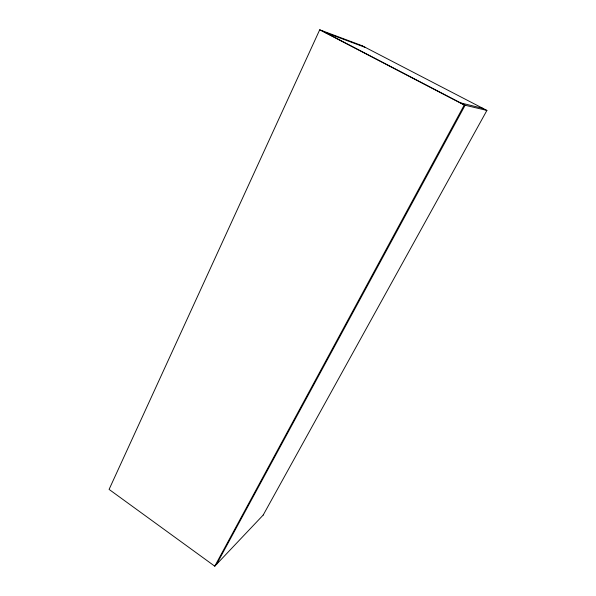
<?xml version="1.0" encoding="UTF-8"?>
<svg xmlns="http://www.w3.org/2000/svg" width="596" height="596" viewBox="0 0 596 596"><rect width="100%" height="100%" fill="white"/><g stroke="black" fill="none" stroke-linecap="round" stroke-linejoin="round"><path stroke-width="0.89" d="M362.07 45.698L319.709 29.8L109.09 489.405L214.769 566.2L263.276 514.974M214.769 566.2L464.239 105.03L486.91 110.424L263.194 515.056M216.601 564.27L465.118 105.246L321.348 30.411M460.604 102.892L483.013 108.405M325.468 32.556L365.668 47.561M362.003 45.668L486.91 110.424M319.709 29.8L464.239 105.03"/></g></svg>
